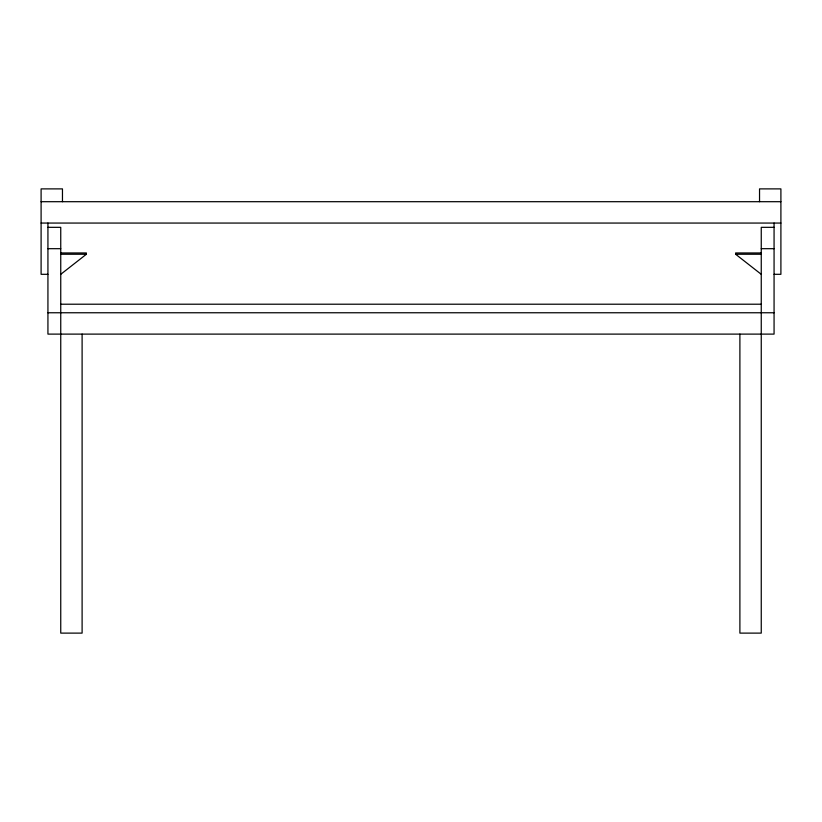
<?xml version="1.0" encoding="UTF-8"?>
<svg xmlns="http://www.w3.org/2000/svg" width="822" height="822" viewBox="0 0 822 822"><rect width="100%" height="100%" fill="white"/><g stroke="black" fill="none" stroke-linecap="round" stroke-linejoin="round"><path stroke-width="1.23" d="M60.746 274.312L86.372 254.245L86.372 252.96L60.746 252.96M41.1 201.698L780.9 201.698M41.1 223.06L780.9 223.06M47.933 227.334L60.746 227.334L60.746 633.115L82.108 633.115L82.108 334.112M774.067 227.334L761.254 227.334L761.254 633.115L739.892 633.115L739.892 334.112M47.933 248.686L60.746 248.686M761.254 248.686L774.067 248.686M761.254 252.96L735.628 252.96L735.628 254.245L761.254 274.312M60.746 254.245L86.372 254.245M735.628 254.245L761.254 254.245M47.933 274.312L41.1 274.312L41.1 188.885L62.462 188.885L62.462 201.698M774.067 274.312L780.9 274.312L780.9 188.885L759.538 188.885L759.538 201.698M60.746 304.212L761.254 304.212M47.933 312.761L774.067 312.761M774.067 223.06L774.067 334.112L47.933 334.112L47.933 223.06"/></g></svg>
